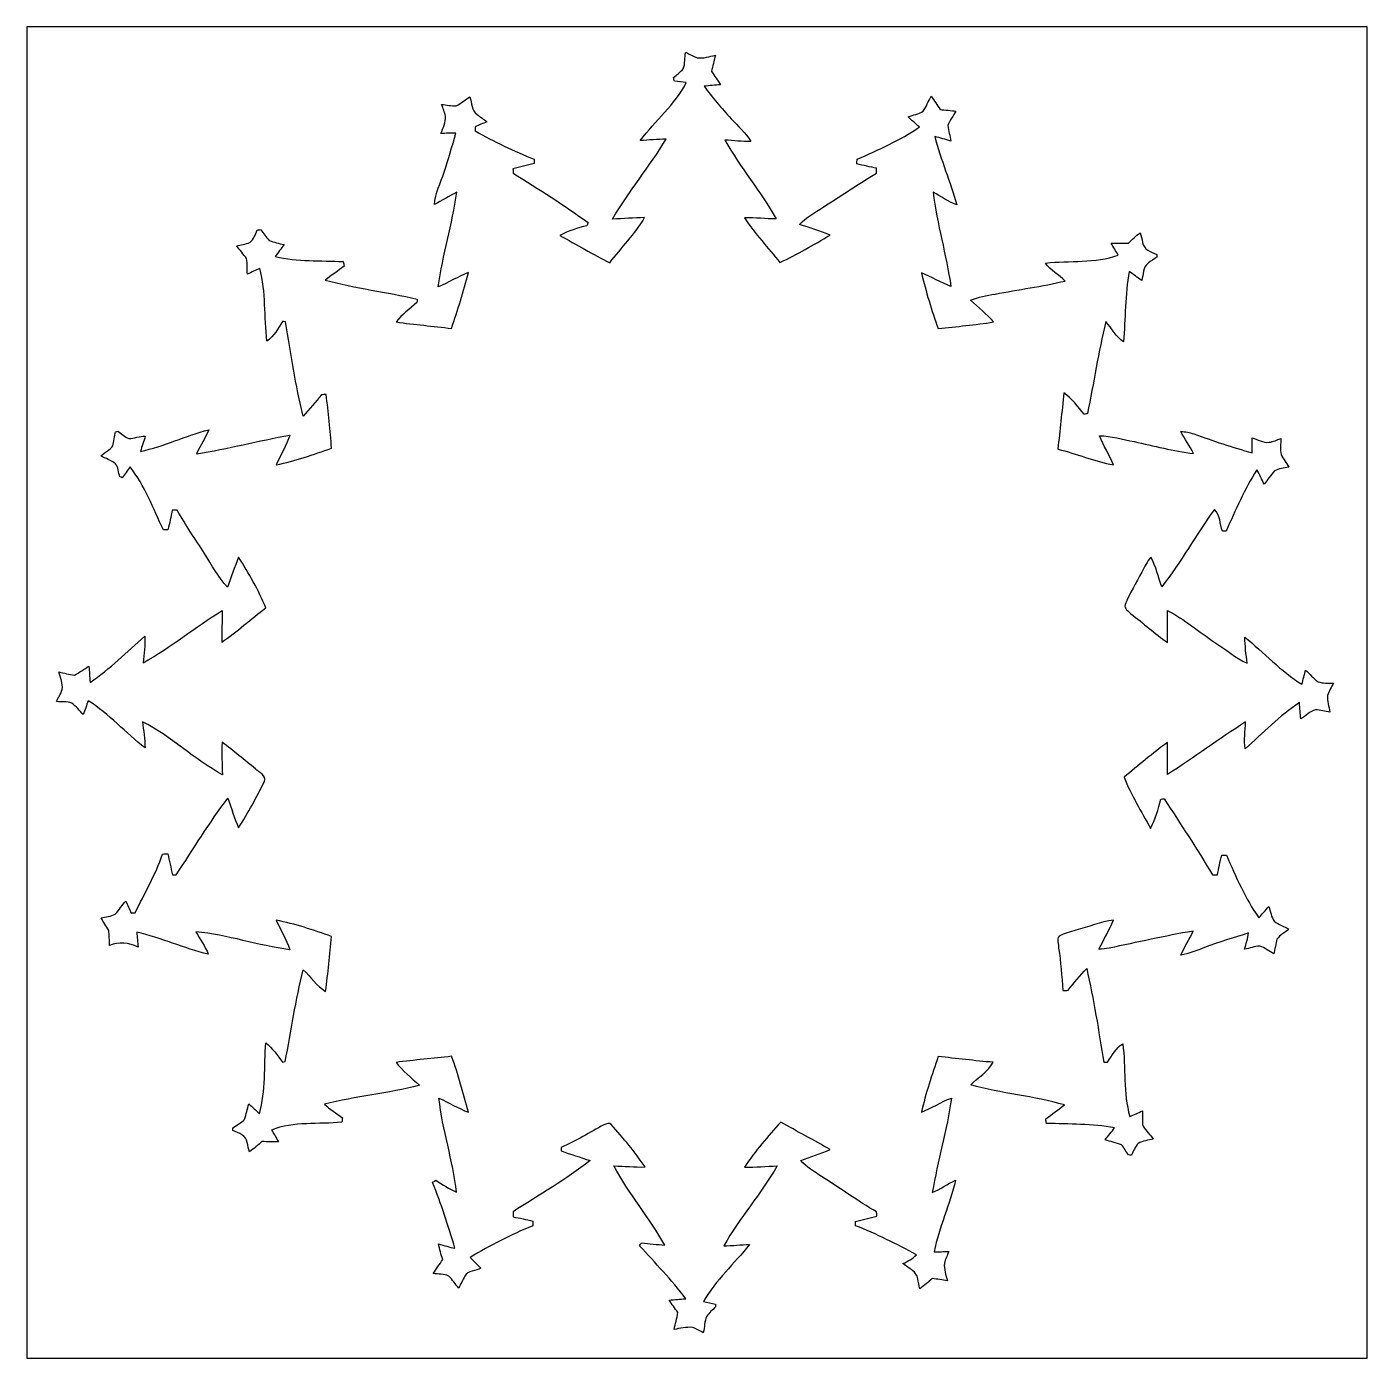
# Model space of a CAD drawing. Header units: centimetres. Extents: x -16.8 to 16.8, y -16.7 to 16.7.
import ezdxf

# ---------------------------------------------------------------- set-up
doc = ezdxf.new("R2010")
doc.units = ezdxf.units.CM
doc.header["$MEASUREMENT"] = 0
doc.layers.add('Layer 1', color=7, linetype='Continuous')

msp = doc.modelspace()

# ---------------------------------------------------------------- linework, layer by layer
at = {"layer": 'Layer 1', "color": 7}
for points, knots in [([(-16.77458, 16.66875), (-16.77458, 16.66875), (16.77458, 16.66875), (16.77458, 16.66875), (16.77458, 16.66875), (16.77458, 16.66875), (16.77458, -16.66875), (16.77458, -16.66875), (16.77458, -16.66875), (16.77458, -16.66875), (-16.77458, -16.66875), (-16.77458, -16.66875), (-16.77458, -16.66875), (-16.77458, -16.66875), (-16.77458, 16.66875), (-16.77458, 16.66875), (-16.77458, 16.66875), (-16.77458, 16.66875), (-16.77458, 16.66875), (-16.77458, 16.66875)], [0, 0, 0, 0, 0.16666667, 0.16666667, 0.16666667, 0.16666667, 0.33333333, 0.33333333, 0.33333333, 0.33333333, 0.5, 0.5, 0.5, 0.5, 0.66666667, 0.66666667, 0.66666667, 0.66666667, 1, 1, 1, 1]), ([(-0.28258, 16.03128), (-0.31538, 15.89758), (-0.28751, 15.74482), (-0.34713, 15.61782), (-0.34713, 15.61782), (-0.41275, 15.53034), (-0.50588, 15.46895), (-0.58879, 15.3991), (-0.58879, 15.3991), (-0.58279, 15.37617), (-0.57079, 15.32996), (-0.5648, 15.30703), (-0.5648, 15.30703), (-0.46602, 15.29503), (-0.36724, 15.28339), (-0.26811, 15.27246), (-0.26811, 15.27246), (-0.54892, 14.71401), (-1.05093, 14.31819), (-1.41887, 13.82289), (-1.41887, 13.82289), (-1.20368, 13.82854), (-0.98813, 13.85076), (-0.77258, 13.85535), (-0.77258, 13.85535), (-1.18851, 13.16849), (-1.70921, 12.54725), (-2.11279, 11.85369), (-2.11279, 11.85369), (-1.84538, 11.85933), (-1.57868, 11.88896), (-1.31057, 11.88967), (-1.31057, 11.88967), (-1.55469, 11.47798), (-1.89301, 11.13578), (-2.18581, 10.76007), (-2.18581, 10.76007), (-2.60526, 10.98056), (-3.02048, 11.21022), (-3.43182, 11.44552), (-3.43182, 11.44552), (-3.2198, 11.55841), (-2.98768, 11.62932), (-2.75519, 11.68647), (-2.75519, 11.68647), (-2.74779, 11.70658), (-2.73297, 11.74679), (-2.72556, 11.7669), (-2.72556, 11.7669), (-3.3334, 12.20329), (-3.96275, 12.61216), (-4.60022, 13.0048), (-4.60022, 13.0048), (-4.60163, 13.03126), (-4.6041, 13.08382), (-4.60551, 13.10993), (-4.60551, 13.10993), (-4.42948, 13.15649), (-4.25238, 13.19918), (-4.0767, 13.24751), (-4.0767, 13.24751), (-4.07635, 13.27362), (-4.07529, 13.32618), (-4.07494, 13.35229), (-4.07494, 13.35229), (-4.58682, 13.54914), (-5.07471, 13.79855), (-5.55519, 14.06137), (-5.55519, 14.06137), (-5.55519, 14.08677), (-5.55554, 14.13827), (-5.5559, 14.16403), (-5.5559, 14.16403), (-5.45677, 14.20707), (-5.35658, 14.24764), (-5.25815, 14.29244), (-5.25815, 14.29244), (-5.33788, 14.35382), (-5.42149, 14.40956), (-5.50192, 14.46989), (-5.50192, 14.46989), (-5.64727, 14.56937), (-5.63633, 14.76551), (-5.68466, 14.91827), (-5.68466, 14.91827), (-5.79931, 14.84454), (-5.90303, 14.75246), (-6.02544, 14.69284), (-6.02544, 14.69284), (-6.14856, 14.68191), (-6.27168, 14.71754), (-6.39339, 14.72494), (-6.39339, 14.72494), (-6.35776, 14.62758), (-6.31225, 14.53233), (-6.29673, 14.42896), (-6.29673, 14.42896), (-6.27768, 14.27339), (-6.35847, 14.13722), (-6.40891, 13.99681), (-6.40891, 13.99681), (-6.28615, 14.00069), (-6.16232, 14.00563), (-6.03956, 14.00316), (-6.03956, 14.00316), (-6.12704, 13.67684), (-6.22476, 13.35299), (-6.32707, 13.03126), (-6.32707, 13.03126), (-6.41315, 12.76103), (-6.55673, 12.5035), (-6.57437, 12.21634), (-6.57437, 12.21634), (-6.38669, 12.31688), (-6.20324, 12.42624), (-6.01451, 12.52537), (-6.01451, 12.52537), (-6.12175, 11.72774), (-6.36588, 10.95551), (-6.47524, 10.15824), (-6.47524, 10.15824), (-6.21736, 10.26195), (-5.98205, 10.414), (-5.72206, 10.51243), (-5.72206, 10.51243), (-5.84341, 10.04111), (-5.98734, 9.57474), (-6.14574, 9.11437), (-6.14574, 9.11437), (-6.60647, 9.17646), (-7.07037, 9.21138), (-7.53039, 9.2777), (-7.53039, 9.2777), (-7.38646, 9.46891), (-7.18961, 9.61037), (-7.01111, 9.76665), (-7.01111, 9.76665), (-7.00899, 9.78747), (-7.00511, 9.82945), (-7.00299, 9.85061), (-7.00299, 9.85061), (-7.76711, 10.02806), (-8.54922, 10.12049), (-9.30628, 10.32722), (-9.30628, 10.32722), (-9.14682, 10.44187), (-8.98878, 10.55829), (-8.83179, 10.67647), (-8.83179, 10.67647), (-8.83955, 10.71421), (-8.84767, 10.75196), (-8.85508, 10.78936), (-8.85508, 10.78936), (-9.42305, 10.81864), (-9.99984, 10.78583), (-10.55723, 10.91671), (-10.55723, 10.91671), (-10.48773, 11.01866), (-10.40871, 11.11356), (-10.33709, 11.21445), (-10.33709, 11.21445), (-10.46021, 11.24726), (-10.5858, 11.27443), (-10.70575, 11.31676), (-10.70575, 11.31676), (-10.78865, 11.39931), (-10.8525, 11.49844), (-10.92235, 11.59157), (-10.92235, 11.59157), (-10.94317, 11.58875), (-10.98479, 11.5824), (-11.00561, 11.57958), (-11.00561, 11.57958), (-11.05888, 11.47269), (-11.09239, 11.34286), (-11.1954, 11.2716), (-11.1954, 11.2716), (-11.30053, 11.22257), (-11.41765, 11.20846), (-11.52913, 11.17812), (-11.52913, 11.17812), (-11.44023, 11.07652), (-11.34886, 10.97633), (-11.27301, 10.86414), (-11.27301, 10.86414), (-11.24197, 10.7382), (-11.26808, 10.60521), (-11.25291, 10.47785), (-11.25291, 10.47785), (-11.14954, 10.52195), (-11.04865, 10.57134), (-10.94564, 10.61649), (-10.94564, 10.61649), (-10.77666, 10.0263), (-10.84333, 9.40329), (-10.76396, 8.80075), (-10.76396, 8.80075), (-10.58651, 8.9214), (-10.48844, 9.11684), (-10.37555, 9.29287), (-10.37555, 9.29287), (-10.35685, 9.28934), (-10.31981, 9.28229), (-10.30146, 9.27876), (-10.30146, 9.27876), (-10.15753, 8.49101), (-10.05276, 7.69302), (-9.85485, 6.91691), (-9.85485, 6.91691), (-9.69645, 7.09154), (-9.54687, 7.27392), (-9.39694, 7.45525), (-9.39694, 7.45525), (-9.36837, 7.45772), (-9.31157, 7.46196), (-9.28335, 7.46407), (-9.28335, 7.46407), (-9.22443, 7.01604), (-9.18422, 6.56555), (-9.14576, 6.11505), (-9.14576, 6.11505), (-9.60296, 5.96477), (-10.05523, 5.79014), (-10.52971, 5.70124), (-10.52971, 5.70124), (-10.42211, 5.95066), (-10.27959, 6.1849), (-10.19281, 6.44349), (-10.19281, 6.44349), (-10.97421, 6.30661), (-11.74256, 6.102), (-12.52608, 5.975), (-12.52608, 5.975), (-12.43718, 6.18278), (-12.30806, 6.37011), (-12.21564, 6.57613), (-12.21564, 6.57613), (-12.79772, 6.43537), (-13.33888, 6.15632), (-13.92873, 6.03814), (-13.92873, 6.03814), (-13.89345, 6.1655), (-13.84265, 6.28826), (-13.81125, 6.41703), (-13.81125, 6.41703), (-13.95166, 6.42232), (-14.08324, 6.35776), (-14.22259, 6.35706), (-14.22259, 6.35706), (-14.32454, 6.39657), (-14.40251, 6.47982), (-14.49211, 6.53979), (-14.49211, 6.53979), (-14.50763, 6.53627), (-14.53903, 6.52992), (-14.55491, 6.52674), (-14.55491, 6.52674), (-14.57078, 6.43925), (-14.60324, 6.26463), (-14.61946, 6.17749), (-14.61946, 6.17749), (-14.69602, 6.06954), (-14.82302, 6.01133), (-14.92144, 5.92596), (-14.92144, 5.92596), (-14.80185, 5.85576), (-14.66568, 5.81378), (-14.5542, 5.72982), (-14.5542, 5.72982), (-14.48118, 5.63809), (-14.48329, 5.50827), (-14.44449, 5.40209), (-14.44449, 5.40209), (-14.42967, 5.39503), (-14.40039, 5.38163), (-14.38557, 5.37492), (-14.38557, 5.37492), (-14.32101, 5.46664), (-14.2561, 5.55801), (-14.19119, 5.64903), (-14.19119, 5.64903), (-13.81936, 5.17984), (-13.61369, 4.60657), (-13.35511, 4.07317), (-13.35511, 4.07317), (-13.32759, 4.07388), (-13.27256, 4.07564), (-13.24469, 4.0767), (-13.24469, 4.0767), (-13.20059, 4.23862), (-13.16637, 4.40302), (-13.13215, 4.56706), (-13.13215, 4.56706), (-13.09123, 4.56636), (-13.05031, 4.56565), (-13.00939, 4.56459), (-13.00939, 4.56459), (-12.80266, 4.18924), (-12.55395, 3.83963), (-12.32641, 3.47733), (-12.32641, 3.47733), (-12.14261, 3.19052), (-11.98174, 2.88537), (-11.74856, 2.63454), (-11.74856, 2.63454), (-11.65895, 2.88713), (-11.57499, 3.14184), (-11.47269, 3.38984), (-11.47269, 3.38984), (-11.21939, 2.98238), (-10.97245, 2.56328), (-10.79359, 2.11702), (-10.79359, 2.11702), (-11.16894, 1.84256), (-11.50549, 1.51836), (-11.89531, 1.26365), (-11.89531, 1.26365), (-11.89355, 1.52612), (-11.88579, 1.78823), (-11.88191, 2.0507), (-11.88191, 2.0507), (-12.55783, 1.64042), (-13.17025, 1.12995), (-13.8624, 0.74648), (-13.8624, 0.74648), (-13.84229, 0.96696), (-13.80137, 1.18851), (-13.82113, 1.41041), (-13.82113, 1.41041), (-14.27727, 1.02411), (-14.68967, 0.58279), (-15.19273, 0.254), (-15.19273, 0.254), (-15.20225, 0.39017), (-15.20649, 0.52564), (-15.21954, 0.66111), (-15.21954, 0.66111), (-15.34089, 0.58561), (-15.4559, 0.49848), (-15.58396, 0.43427), (-15.58396, 0.43427), (-15.71484, 0.44697), (-15.84149, 0.48719), (-15.96954, 0.514), (-15.96954, 0.514), (-15.93144, 0.36936), (-15.86583, 0.22754), (-15.88876, 0.07303), (-15.88876, 0.07303), (-15.92121, -0.03387), (-15.98542, -0.127), (-16.03304, -0.22754), (-16.03304, -0.22754), (-15.9071, -0.24236), (-15.76811, -0.21519), (-15.64887, -0.27023), (-15.64887, -0.27023), (-15.53351, -0.34149), (-15.45731, -0.45861), (-15.36171, -0.55245), (-15.36171, -0.55245), (-15.31655, -0.43886), (-15.27986, -0.32209), (-15.23965, -0.20708), (-15.23965, -0.20708), (-14.71648, -0.54046), (-14.29985, -1.00648), (-13.81478, -1.38712), (-13.81478, -1.38712), (-13.82254, -1.16734), (-13.85217, -0.94968), (-13.87828, -0.73201), (-13.87828, -0.73201), (-13.1639, -1.09608), (-12.58253, -1.67569), (-11.87838, -2.05775), (-11.87838, -2.05775), (-11.88755, -1.78752), (-11.89955, -1.5173), (-11.88544, -1.24707), (-11.88544, -1.24707), (-11.5951, -1.4538), (-11.33052, -1.69369), (-11.04935, -1.91241), (-11.04935, -1.91241), (-10.97421, -2.00343), (-10.75866, -2.07433), (-10.82922, -2.22709), (-10.82922, -2.22709), (-11.02395, -2.62502), (-11.23668, -3.01484), (-11.47445, -3.38878), (-11.47445, -3.38878), (-11.58028, -3.14819), (-11.65472, -2.8956), (-11.74044, -2.6476), (-11.74044, -2.6476), (-12.21387, -3.25826), (-12.60546, -3.92712), (-13.03831, -4.56671), (-13.03831, -4.56671), (-13.0616, -4.56671), (-13.10816, -4.56636), (-13.13145, -4.56636), (-13.13145, -4.56636), (-13.16708, -4.38926), (-13.20765, -4.21217), (-13.24645, -4.03648), (-13.24645, -4.03648), (-13.28914, -4.03931), (-13.33183, -4.04213), (-13.37416, -4.04566), (-13.37416, -4.04566), (-13.55337, -4.55895), (-13.82395, -5.03202), (-14.06349, -5.5178), (-14.06349, -5.5178), (-14.08889, -5.51886), (-14.13933, -5.52062), (-14.16438, -5.52132), (-14.16438, -5.52132), (-14.20883, -5.42184), (-14.25187, -5.32165), (-14.29526, -5.22217), (-14.29526, -5.22217), (-14.38769, -5.3273), (-14.46354, -5.44583), (-14.5609, -5.54637), (-14.5609, -5.54637), (-14.66815, -5.60917), (-14.79868, -5.61199), (-14.91686, -5.64515), (-14.91686, -5.64515), (-14.85265, -5.74957), (-14.78068, -5.8487), (-14.72318, -5.95771), (-14.72318, -5.95771), (-14.71083, -6.08259), (-14.70484, -6.20783), (-14.70519, -6.33412), (-14.70519, -6.33412), (-14.4713, -6.23217), (-14.21518, -6.26498), (-13.99081, -6.37505), (-13.99081, -6.37505), (-14.00175, -6.24981), (-14.01304, -6.12704), (-14.02327, -6.00251), (-14.02327, -6.00251), (-13.41226, -6.13869), (-12.84005, -6.4075), (-12.23328, -6.55426), (-12.23328, -6.55426), (-12.30912, -6.35247), (-12.44388, -6.18173), (-12.54301, -5.99228), (-12.54301, -5.99228), (-11.74538, -6.06249), (-10.98444, -6.34224), (-10.19034, -6.44066), (-10.19034, -6.44066), (-10.27465, -6.18067), (-10.42705, -5.95171), (-10.53042, -5.70018), (-10.53042, -5.70018), (-10.05946, -5.79649), (-9.59873, -5.94466), (-9.14718, -6.10835), (-9.14718, -6.10835), (-9.20291, -6.5659), (-9.23219, -7.02627), (-9.29464, -7.48312), (-9.29464, -7.48312), (-9.52288, -7.35118), (-9.66258, -7.11659), (-9.85485, -6.94302), (-9.85485, -6.94302), (-10.0457, -7.70079), (-10.16388, -8.47549), (-10.30534, -9.24348), (-10.30534, -9.24348), (-10.32263, -9.24666), (-10.3572, -9.25266), (-10.37414, -9.25583), (-10.37414, -9.25583), (-10.50149, -9.08367), (-10.62955, -8.91117), (-10.79112, -8.77006), (-10.79112, -8.77006), (-10.84051, -9.36025), (-10.78724, -9.97091), (-10.9541, -10.54629), (-10.9541, -10.54629), (-11.043, -10.46445), (-11.12943, -10.37978), (-11.21833, -10.29829), (-11.21833, -10.29829), (-11.26031, -10.4267), (-11.27196, -10.56499), (-11.32946, -10.68846), (-11.32946, -10.68846), (-11.40672, -10.78089), (-11.52066, -10.83134), (-11.61591, -10.9026), (-11.61591, -10.9026), (-11.61627, -10.91953), (-11.61768, -10.9534), (-11.61838, -10.97033), (-11.61838, -10.97033), (-11.54077, -11.00314), (-11.4621, -11.03383), (-11.38908, -11.07581), (-11.38908, -11.07581), (-11.23738, -11.15413), (-11.26031, -11.36791), (-11.19858, -11.49985), (-11.19858, -11.49985), (-11.08992, -11.41906), (-10.98726, -11.33052), (-10.88284, -11.24479), (-10.88284, -11.24479), (-10.74738, -11.25008), (-10.6112, -11.25714), (-10.47574, -11.24938), (-10.47574, -11.24938), (-10.52901, -11.14848), (-10.58863, -11.05112), (-10.65001, -10.95481), (-10.65001, -10.95481), (-10.0905, -10.73397), (-9.47244, -10.81864), (-8.88612, -10.76184), (-8.88612, -10.76184), (-8.88224, -10.72339), (-8.87836, -10.68529), (-8.87483, -10.64754), (-8.87483, -10.64754), (-9.02899, -10.53853), (-9.1888, -10.43587), (-9.32639, -10.30605), (-9.32639, -10.30605), (-8.54146, -10.11237), (-7.72971, -10.04464), (-6.94937, -9.83227), (-6.94937, -9.83227), (-7.14622, -9.64459), (-7.366, -9.47914), (-7.53322, -9.26289), (-7.53322, -9.26289), (-7.07214, -9.20009), (-6.60718, -9.16552), (-6.14539, -9.10908), (-6.14539, -9.10908), (-5.96618, -9.5631), (-5.85223, -10.04041), (-5.72241, -10.51031), (-5.72241, -10.51031), (-5.97641, -10.41082), (-6.20924, -10.2676), (-6.4583, -10.15894), (-6.4583, -10.15894), (-6.3754, -10.9534), (-6.10341, -11.71857), (-6.02262, -12.51479), (-6.02262, -12.51479), (-6.19972, -12.42307), (-6.37117, -12.32076), (-6.53979, -12.21458), (-6.53979, -12.21458), (-6.55955, -12.22763), (-6.59941, -12.25374), (-6.61917, -12.26679), (-6.61917, -12.26679), (-6.40292, -12.80654), (-6.21841, -13.35864), (-6.05825, -13.91744), (-6.05825, -13.91744), (-6.19689, -13.88957), (-6.3313, -13.84547), (-6.46677, -13.80666), (-6.46677, -13.80666), (-6.44701, -13.94107), (-6.40362, -14.07054), (-6.36129, -14.19966), (-6.36129, -14.19966), (-6.44313, -14.31572), (-6.52463, -14.43179), (-6.60224, -14.55102), (-6.60224, -14.55102), (-6.47312, -14.56972), (-6.33413, -14.55244), (-6.21348, -14.61064), (-6.21348, -14.61064), (-6.12563, -14.7066), (-6.04449, -14.81137), (-5.963, -14.91368), (-5.963, -14.91368), (-5.91256, -14.81243), (-5.86811, -14.70872), (-5.8106, -14.6117), (-5.8106, -14.6117), (-5.73476, -14.46883), (-5.53579, -14.48788), (-5.40949, -14.41838), (-5.40949, -14.41838), (-5.49875, -14.3256), (-5.58976, -14.23635), (-5.67761, -14.14357), (-5.67761, -14.14357), (-5.17772, -13.83947), (-4.65067, -13.57947), (-4.11198, -13.35229), (-4.11198, -13.35229), (-4.11092, -13.32301), (-4.10845, -13.26515), (-4.10739, -13.23622), (-4.10739, -13.23622), (-4.27073, -13.19318), (-4.43618, -13.16073), (-4.60199, -13.13004), (-4.60199, -13.13004), (-4.60199, -13.0877), (-4.60199, -13.04537), (-4.60199, -13.00374), (-4.60199, -13.00374), (-3.95923, -12.57688), (-3.27801, -12.20399), (-2.67547, -11.71928), (-2.67547, -11.71928), (-2.91853, -11.64061), (-3.16089, -11.55982), (-3.40289, -11.47762), (-3.40289, -11.47762), (-3.40148, -11.45575), (-3.39937, -11.4113), (-3.39831, -11.38943), (-3.39831, -11.38943), (-3.02648, -11.23386), (-2.68676, -11.01408), (-2.33186, -10.82604), (-2.33186, -10.82604), (-2.27471, -10.80311), (-2.19004, -10.75302), (-2.14489, -10.82075), (-2.14489, -10.82075), (-1.84609, -11.15942), (-1.55293, -11.50726), (-1.29752, -11.88014), (-1.29752, -11.88014), (-1.55893, -11.88791), (-1.81963, -11.85792), (-2.08033, -11.8551), (-2.08033, -11.8551), (-1.70744, -12.54795), (-1.19063, -13.15261), (-0.80363, -13.83771), (-0.80363, -13.83771), (-0.99871, -13.82219), (-1.19309, -13.79961), (-1.38712, -13.77738), (-1.38712, -13.77738), (-1.40053, -13.79608), (-1.42734, -13.83383), (-1.44074, -13.85252), (-1.44074, -13.85252), (-1.04563, -14.28644), (-0.63253, -14.70519), (-0.28293, -15.17897), (-0.28293, -15.17897), (-0.42051, -15.19449), (-0.5588, -15.20155), (-0.69674, -15.21284), (-0.69674, -15.21284), (-0.62794, -15.31902), (-0.55386, -15.41992), (-0.48013, -15.52469), (-0.48013, -15.52469), (-0.50377, -15.66721), (-0.53904, -15.80797), (-0.57362, -15.94838), (-0.57362, -15.94838), (-0.42051, -15.92509), (-0.26846, -15.88523), (-0.11183, -15.89617), (-0.11183, -15.89617), (-0.01693, -15.92756), (0.06667, -15.98436), (0.15558, -16.02952), (0.15558, -16.02952), (0.19121, -15.8937), (0.18627, -15.74624), (0.24306, -15.61818), (0.24306, -15.61818), (0.30445, -15.52751), (0.39194, -15.45837), (0.46673, -15.3797), (0.46673, -15.3797), (0.46531, -15.36347), (0.46214, -15.33066), (0.46038, -15.31408), (0.46038, -15.31408), (0.36195, -15.2908), (0.26388, -15.26963), (0.16651, -15.24776), (0.16651, -15.24776), (0.46426, -14.70836), (0.93733, -14.30302), (1.31339, -13.82324), (1.31339, -13.82324), (1.09749, -13.82783), (0.88336, -13.85076), (0.66781, -13.8557), (0.66781, -13.8557), (1.06751, -13.15826), (1.60338, -12.54795), (2.00695, -11.85404), (2.00695, -11.85404), (1.7339, -11.85827), (1.46156, -11.8939), (1.18886, -11.88156), (1.18886, -11.88156), (1.46085, -11.48503), (1.7713, -11.11356), (2.09479, -10.75831), (2.09479, -10.75831), (2.50507, -10.99009), (2.92664, -11.20387), (3.33022, -11.44693), (3.33022, -11.44693), (3.08928, -11.54748), (2.84233, -11.63285), (2.59574, -11.71822), (2.59574, -11.71822), (2.73932, -11.88932), (2.93829, -11.99621), (3.12032, -12.12039), (3.12032, -12.12039), (3.57964, -12.41284), (4.02414, -12.72928), (4.49439, -13.0048), (4.49439, -13.0048), (4.4958, -13.03126), (4.49827, -13.08382), (4.49968, -13.10993), (4.49968, -13.10993), (4.32329, -13.15614), (4.1462, -13.19883), (3.97087, -13.24751), (3.97087, -13.24751), (3.97051, -13.27362), (3.96946, -13.32618), (3.9691, -13.35229), (3.9691, -13.35229), (4.49439, -13.55866), (5.00027, -13.80984), (5.49381, -14.08254), (5.49381, -14.08254), (5.39574, -14.17637), (5.27473, -14.23952), (5.15549, -14.30091), (5.15549, -14.30091), (5.23416, -14.35911), (5.31671, -14.41203), (5.39609, -14.47024), (5.39609, -14.47024), (5.54496, -14.57078), (5.53014, -14.77257), (5.57989, -14.92814), (5.57989, -14.92814), (5.6896, -14.85018), (5.78873, -14.75881), (5.88927, -14.66991), (5.88927, -14.66991), (6.01557, -14.69178), (6.14045, -14.71119), (6.26745, -14.73094), (6.26745, -14.73094), (6.23111, -14.5856), (6.17573, -14.44131), (6.19231, -14.28856), (6.19231, -14.28856), (6.21383, -14.1859), (6.26569, -14.09347), (6.30379, -13.99716), (6.30379, -13.99716), (6.17961, -13.99893), (6.05861, -14.00634), (5.93549, -14.00351), (5.93549, -14.00351), (6.06037, -13.39039), (6.33483, -12.821), (6.46747, -12.2114), (6.46747, -12.2114), (6.27239, -12.30983), (6.09247, -12.43894), (5.88821, -12.51867), (5.88821, -12.51867), (6.02756, -11.72633), (6.25863, -10.95128), (6.36905, -10.15365), (6.36905, -10.15365), (6.11046, -10.2549), (5.87234, -10.40059), (5.61799, -10.51172), (5.61799, -10.51172), (5.72452, -10.03688), (5.88045, -9.57298), (6.03709, -9.1126), (6.03709, -9.1126), (6.49499, -9.16658), (6.9529, -9.2202), (7.41221, -9.25936), (7.41221, -9.25936), (7.28063, -9.49607), (7.03827, -9.63965), (6.84989, -9.82557), (6.84989, -9.82557), (7.62176, -10.04358), (8.42892, -10.10461), (9.20009, -10.32722), (9.20009, -10.32722), (9.04134, -10.44152), (8.88436, -10.55793), (8.72878, -10.67647), (8.72878, -10.67647), (8.73513, -10.71457), (8.74148, -10.75267), (8.74854, -10.79112), (8.74854, -10.79112), (9.31757, -10.80064), (9.88977, -10.80558), (10.45316, -10.89766), (10.45316, -10.89766), (10.37837, -11.00173), (10.29476, -11.09909), (10.21397, -11.19893), (10.21397, -11.19893), (10.34803, -11.24656), (10.48985, -11.27019), (10.62108, -11.32734), (10.62108, -11.32734), (10.69481, -11.39825), (10.7375, -11.49491), (10.79782, -11.57852), (10.79782, -11.57852), (10.81687, -11.58064), (10.85568, -11.58557), (10.87473, -11.58804), (10.87473, -11.58804), (10.92659, -11.4868), (10.96257, -11.3732), (11.04159, -11.28889), (11.04159, -11.28889), (11.15589, -11.22116), (11.29418, -11.21622), (11.42153, -11.18376), (11.42153, -11.18376), (11.33404, -11.07793), (11.24126, -10.97527), (11.16436, -10.86238), (11.16436, -10.86238), (11.1312, -10.7382), (11.15942, -10.60238), (11.14707, -10.47821), (11.14707, -10.47821), (11.04089, -10.52336), (10.93752, -10.57346), (10.83169, -10.61896), (10.83169, -10.61896), (10.66624, -10.02453), (10.73432, -9.39871), (10.65706, -8.79299), (10.65706, -8.79299), (10.48385, -8.90376), (10.38507, -9.08826), (10.27359, -9.25407), (10.27359, -9.25407), (10.25172, -9.25583), (10.20762, -9.25865), (10.18575, -9.26006), (10.18575, -9.26006), (10.05064, -8.47513), (9.93316, -7.68562), (9.75325, -6.90951), (9.75325, -6.90951), (9.58427, -7.07954), (9.4361, -7.26828), (9.28899, -7.45702), (9.28899, -7.45702), (9.2456, -7.45843), (9.20291, -7.46019), (9.16023, -7.46196), (9.16023, -7.46196), (9.13024, -7.10671), (9.10378, -6.7504), (9.05192, -6.39763), (9.05192, -6.39763), (9.05581, -6.30484), (8.99689, -6.18737), (9.06286, -6.10235), (9.06286, -6.10235), (9.18845, -6.02015), (9.34156, -6.00004), (9.48231, -5.95383), (9.48231, -5.95383), (9.7977, -5.87234), (10.10285, -5.74393), (10.4267, -5.69842), (10.4267, -5.69842), (10.31381, -5.94572), (10.18434, -6.1849), (10.05946, -6.42655), (10.05946, -6.42655), (10.14483, -6.42267), (10.23056, -6.41738), (10.31487, -6.40045), (10.31487, -6.40045), (11.01513, -6.25687), (11.71222, -6.09388), (12.41778, -5.97535), (12.41778, -5.97535), (12.32394, -6.18031), (12.20011, -6.36976), (12.11016, -6.57684), (12.11016, -6.57684), (12.31547, -6.53979), (12.50985, -6.46112), (12.70423, -6.38739), (12.70423, -6.38739), (13.06477, -6.24487), (13.43836, -6.13904), (13.80737, -6.0198), (13.80737, -6.0198), (13.78867, -6.1595), (13.74387, -6.2932), (13.70365, -6.42761), (13.70365, -6.42761), (13.83347, -6.40962), (13.95695, -6.356), (14.08889, -6.34929), (14.08889, -6.34929), (14.21659, -6.39127), (14.32101, -6.48335), (14.43955, -6.5465), (14.43955, -6.5465), (14.45789, -6.45407), (14.49529, -6.26921), (14.51398, -6.17714), (14.51398, -6.17714), (14.59054, -6.06954), (14.71648, -6.01063), (14.81561, -5.92631), (14.81561, -5.92631), (14.69637, -5.85541), (14.55949, -5.81413), (14.44942, -5.72911), (14.44942, -5.72911), (14.37252, -5.62081), (14.35488, -5.48252), (14.31008, -5.36011), (14.31008, -5.36011), (14.22717, -5.45289), (14.14462, -5.54602), (14.06454, -5.64127), (14.06454, -5.64127), (13.71847, -5.16043), (13.49128, -4.61045), (13.25069, -4.07353), (13.25069, -4.07353), (13.22141, -4.07353), (13.16249, -4.07353), (13.13321, -4.07388), (13.13321, -4.07388), (13.09299, -4.23721), (13.05701, -4.40161), (13.0242, -4.56706), (13.0242, -4.56706), (12.98293, -4.566), (12.94201, -4.5653), (12.90179, -4.56494), (12.90179, -4.56494), (12.5162, -3.91971), (12.10486, -3.29001), (11.69247, -2.66136), (11.69247, -2.66136), (11.6713, -2.66347), (11.62967, -2.667), (11.60851, -2.66876), (11.60851, -2.66876), (11.54747, -2.921), (11.47233, -3.17394), (11.34992, -3.40395), (11.34992, -3.40395), (11.1252, -2.97744), (10.85991, -2.56857), (10.68811, -2.11631), (10.68811, -2.11631), (11.05253, -1.8288), (11.40284, -1.52329), (11.77678, -1.24813), (11.77678, -1.24813), (11.78101, -1.51589), (11.77678, -1.78329), (11.77749, -2.0514), (11.77749, -2.0514), (12.43859, -1.62913), (13.07042, -1.1624), (13.73011, -0.73766), (13.73011, -0.73766), (13.72411, -0.96167), (13.68319, -1.18816), (13.71741, -1.41217), (13.71741, -1.41217), (14.16685, -1.02164), (14.57607, -0.5782), (15.07949, -0.25435), (15.07949, -0.25435), (15.08795, -0.39017), (15.09783, -0.5274), (15.11406, -0.66322), (15.11406, -0.66322), (15.23471, -0.58596), (15.34019, -0.4759), (15.47883, -0.43215), (15.47883, -0.43215), (15.6023, -0.43109), (15.71942, -0.48366), (15.84325, -0.4886), (15.84325, -0.4886), (15.81891, -0.35066), (15.76917, -0.21555), (15.78398, -0.07267), (15.78398, -0.07267), (15.81644, 0.03634), (15.8817, 0.13194), (15.92897, 0.23495), (15.92897, 0.23495), (15.79986, 0.24589), (15.66439, 0.21872), (15.54339, 0.27058), (15.54339, 0.27058), (15.42556, 0.35031), (15.33842, 0.46602), (15.234, 0.56056), (15.234, 0.56056), (15.20119, 0.44274), (15.17086, 0.3242), (15.14016, 0.20532), (15.14016, 0.20532), (14.6117, 0.53305), (14.19084, 1.00083), (13.70894, 1.38818), (13.70894, 1.38818), (13.71635, 1.16875), (13.74457, 0.95074), (13.76856, 0.73237), (13.76856, 0.73237), (13.47646, 0.86607), (13.23446, 1.08409), (12.96388, 1.25342), (12.96388, 1.25342), (12.56594, 1.51765), (12.20011, 1.83233), (11.77678, 2.05599), (11.77678, 2.05599), (11.77784, 1.78682), (11.78278, 1.51765), (11.77749, 1.24813), (11.77749, 1.24813), (11.4614, 1.47496), (11.17071, 1.73531), (10.86132, 1.97062), (10.86132, 1.97062), (10.801, 2.03482), (10.68352, 2.09797), (10.71562, 2.20028), (10.71562, 2.20028), (10.82851, 2.48391), (10.99291, 2.74249), (11.1312, 3.01378), (11.1312, 3.01378), (11.20105, 3.1429), (11.26278, 3.27907), (11.36332, 3.38772), (11.36332, 3.38772), (11.48786, 3.15595), (11.54642, 2.89525), (11.63285, 2.6476), (11.63285, 2.6476), (12.11333, 3.26319), (12.49151, 3.9497), (12.95012, 4.58047), (12.95012, 4.58047), (13.10887, 4.45311), (13.07959, 4.21217), (13.14944, 4.04001), (13.14944, 4.04001), (13.17413, 4.04001), (13.22317, 4.03966), (13.24786, 4.03966), (13.24786, 4.03966), (13.46976, 4.56671), (13.71106, 5.08847), (14.01127, 5.57636), (14.01127, 5.57636), (14.07866, 5.45959), (14.13581, 5.33753), (14.19613, 5.21723), (14.19613, 5.21723), (14.28327, 5.32624), (14.35629, 5.44724), (14.45401, 5.54743), (14.45401, 5.54743), (14.56231, 5.60811), (14.69178, 5.6134), (14.81102, 5.6448), (14.81102, 5.6448), (14.74682, 5.74922), (14.67414, 5.84941), (14.61735, 5.95771), (14.61735, 5.95771), (14.59759, 6.09), (14.61241, 6.22512), (14.60923, 6.35811), (14.60923, 6.35811), (14.51434, 6.3246), (14.42226, 6.28121), (14.32278, 6.26463), (14.32278, 6.26463), (14.1672, 6.24875), (14.0335, 6.33307), (13.89204, 6.37893), (13.89204, 6.37893), (13.89345, 6.2544), (13.9005, 6.12881), (13.89697, 6.00392), (13.89697, 6.00392), (13.40203, 6.13551), (12.91766, 6.30414), (12.43506, 6.47453), (12.43506, 6.47453), (12.32994, 6.51228), (12.21881, 6.52956), (12.10804, 6.53662), (12.10804, 6.53662), (12.21105, 6.34929), (12.33382, 6.17326), (12.42977, 5.98135), (12.42977, 5.98135), (11.92636, 6.04767), (11.43353, 6.17149), (10.93893, 6.28086), (10.93893, 6.28086), (10.65212, 6.34048), (10.36814, 6.42408), (10.07322, 6.42937), (10.07322, 6.42937), (10.1794, 6.18102), (10.31522, 5.94713), (10.42317, 5.69983), (10.42317, 5.69983), (9.94727, 5.7845), (9.50066, 5.97994), (9.03217, 6.09353), (9.03217, 6.09353), (9.08332, 6.56237), (9.13518, 7.03121), (9.18034, 7.50076), (9.18034, 7.50076), (9.39482, 7.37023), (9.52429, 7.14657), (9.69045, 6.96524), (9.69045, 6.96524), (9.71091, 6.97018), (9.75148, 6.98041), (9.77194, 6.98535), (9.77194, 6.98535), (9.93105, 7.75123), (10.04605, 8.52629), (10.23232, 9.28617), (10.23232, 9.28617), (10.38049, 9.11613), (10.48738, 8.90446), (10.67894, 8.77746), (10.67894, 8.77746), (10.71986, 9.3666), (10.71421, 9.96068), (10.81476, 10.54453), (10.81476, 10.54453), (10.92059, 10.46903), (11.02395, 10.39036), (11.13014, 10.31522), (11.13014, 10.31522), (11.17706, 10.46233), (11.14778, 10.65601), (11.29418, 10.7502), (11.29418, 10.7502), (11.36227, 10.80558), (11.43706, 10.8518), (11.51149, 10.89872), (11.51149, 10.89872), (11.51149, 10.91671), (11.51184, 10.95269), (11.5122, 10.97068), (11.5122, 10.97068), (11.43459, 11.00384), (11.35592, 11.03418), (11.28324, 11.07581), (11.28324, 11.07581), (11.12979, 11.15554), (11.15307, 11.37391), (11.08922, 11.50655), (11.08922, 11.50655), (10.98268, 11.43212), (10.88919, 11.34216), (10.80064, 11.24761), (10.80064, 11.24761), (10.65636, 11.25185), (10.51348, 11.25784), (10.3699, 11.24867), (10.3699, 11.24867), (10.42388, 11.14743), (10.48385, 11.04935), (10.54523, 10.95234), (10.54523, 10.95234), (9.9635, 10.73926), (9.32921, 10.82322), (8.72455, 10.75196), (8.72455, 10.75196), (8.85119, 10.56464), (9.05827, 10.45986), (9.21702, 10.30358), (9.21702, 10.30358), (8.63635, 10.16776), (8.04439, 10.08839), (7.45913, 9.9762), (7.45913, 9.9762), (7.24923, 9.95045), (7.04321, 9.89859), (6.84671, 9.82204), (6.84671, 9.82204), (7.04391, 9.64706), (7.25064, 9.4809), (7.42139, 9.27841), (7.42139, 9.27841), (6.96277, 9.20291), (6.49958, 9.16552), (6.0385, 9.1119), (6.0385, 9.1119), (5.86811, 9.56733), (5.73229, 10.03759), (5.61799, 10.51031), (5.61799, 10.51031), (5.87057, 10.40977), (6.10129, 10.26125), (6.3567, 10.16706), (6.3567, 10.16706), (6.23464, 10.95798), (6.0138, 11.73127), (5.91009, 12.52537), (5.91009, 12.52537), (6.10658, 12.41989), (6.28967, 12.28549), (6.5024, 12.21317), (6.5024, 12.21317), (6.33977, 12.78749), (6.10447, 13.33959), (5.95242, 13.91779), (5.95242, 13.91779), (6.08965, 13.89027), (6.22265, 13.84653), (6.35706, 13.80702), (6.35706, 13.80702), (6.33942, 13.9379), (6.28579, 14.06207), (6.27944, 14.19437), (6.27944, 14.19437), (6.32319, 14.32701), (6.41773, 14.43567), (6.48088, 14.55949), (6.48088, 14.55949), (6.38246, 14.56902), (6.18596, 14.58736), (6.08753, 14.59653), (6.08753, 14.59653), (6.01133, 14.70695), (5.9376, 14.81808), (5.86105, 14.92779), (5.86105, 14.92779), (5.78697, 14.80714), (5.74463, 14.66815), (5.65856, 14.55561), (5.65856, 14.55561), (5.55025, 14.47941), (5.41126, 14.46318), (5.28849, 14.41767), (5.28849, 14.41767), (5.37563, 14.3256), (5.47088, 14.24199), (5.56719, 14.15979), (5.56719, 14.15979), (5.08353, 13.82642), (4.54201, 13.58688), (4.00614, 13.35229), (4.00614, 13.35229), (4.00509, 13.32336), (4.00262, 13.26515), (4.00156, 13.23622), (4.00156, 13.23622), (4.16454, 13.19318), (4.33035, 13.16073), (4.49615, 13.12968), (4.49615, 13.12968), (4.4958, 13.08876), (4.4958, 13.04749), (4.4958, 13.00621), (4.4958, 13.00621), (4.04107, 12.73528), (3.60398, 12.43683), (3.1563, 12.15496), (3.1563, 12.15496), (2.95275, 12.02055), (2.73226, 11.90272), (2.56893, 11.71751), (2.56893, 11.71751), (2.82469, 11.63602), (3.08504, 11.56441), (3.32952, 11.45187), (3.32952, 11.45187), (2.92135, 11.2074), (2.50437, 10.97456), (2.07645, 10.76678), (2.07645, 10.76678), (1.77659, 11.13402), (1.45591, 11.4875), (1.19098, 11.8812), (1.19098, 11.8812), (1.45486, 11.89461), (1.71803, 11.85792), (1.98226, 11.86004), (1.98226, 11.86004), (1.59773, 12.54442), (1.07985, 13.1445), (0.69956, 13.83171), (0.69956, 13.83171), (0.91616, 13.81936), (1.13242, 13.79255), (1.34937, 13.79996), (1.34937, 13.79996), (1.21638, 14.0148), (1.02306, 14.18061), (0.85513, 14.36687), (0.85513, 14.36687), (0.61419, 14.62476), (0.39264, 14.89992), (0.17745, 15.17967), (0.17745, 15.17967), (0.31433, 15.19661), (0.45191, 15.20543), (0.58949, 15.21495), (0.58949, 15.21495), (0.51717, 15.32749), (0.43956, 15.43614), (0.36371, 15.54586), (0.36371, 15.54586), (0.39052, 15.6845), (0.42616, 15.82102), (0.46179, 15.9579), (0.46179, 15.9579), (0.31115, 15.92827), (0.16298, 15.87077), (0.006, 15.89229), (0.006, 15.89229), (-0.09313, 15.93321), (-0.18662, 15.98471), (-0.28258, 16.03128)], [0, 0, 0, 0, 0.00289855, 0.00289855, 0.00289855, 0.00289855, 0.0057971, 0.0057971, 0.0057971, 0.0057971, 0.00869565, 0.00869565, 0.00869565, 0.00869565, 0.0115942, 0.0115942, 0.0115942, 0.0115942, 0.01449275, 0.01449275, 0.01449275, 0.01449275, 0.0173913, 0.0173913, 0.0173913, 0.0173913, 0.02028986, 0.02028986, 0.02028986, 0.02028986, 0.02318841, 0.02318841, 0.02318841, 0.02318841, 0.02608696, 0.02608696, 0.02608696, 0.02608696, 0.02898551, 0.02898551, 0.02898551, 0.02898551, 0.03188406, 0.03188406, 0.03188406, 0.03188406, 0.03478261, 0.03478261, 0.03478261, 0.03478261, 0.03768116, 0.03768116, 0.03768116, 0.03768116, 0.04057971, 0.04057971, 0.04057971, 0.04057971, 0.04347826, 0.04347826, 0.04347826, 0.04347826, 0.04637681, 0.04637681, 0.04637681, 0.04637681, 0.04927536, 0.04927536, 0.04927536, 0.04927536, 0.05217391, 0.05217391, 0.05217391, 0.05217391, 0.05507246, 0.05507246, 0.05507246, 0.05507246, 0.05797101, 0.05797101, 0.05797101, 0.05797101, 0.06086957, 0.06086957, 0.06086957, 0.06086957, 0.06376812, 0.06376812, 0.06376812, 0.06376812, 0.06666667, 0.06666667, 0.06666667, 0.06666667, 0.06956522, 0.06956522, 0.06956522, 0.06956522, 0.07246377, 0.07246377, 0.07246377, 0.07246377, 0.07536232, 0.07536232, 0.07536232, 0.07536232, 0.07826087, 0.07826087, 0.07826087, 0.07826087, 0.08115942, 0.08115942, 0.08115942, 0.08115942, 0.08405797, 0.08405797, 0.08405797, 0.08405797, 0.08695652, 0.08695652, 0.08695652, 0.08695652, 0.08985507, 0.08985507, 0.08985507, 0.08985507, 0.09275362, 0.09275362, 0.09275362, 0.09275362, 0.09565217, 0.09565217, 0.09565217, 0.09565217, 0.09855072, 0.09855072, 0.09855072, 0.09855072, 0.10144928, 0.10144928, 0.10144928, 0.10144928, 0.10434783, 0.10434783, 0.10434783, 0.10434783, 0.10724638, 0.10724638, 0.10724638, 0.10724638, 0.11014493, 0.11014493, 0.11014493, 0.11014493, 0.11304348, 0.11304348, 0.11304348, 0.11304348, 0.11594203, 0.11594203, 0.11594203, 0.11594203, 0.11884058, 0.11884058, 0.11884058, 0.11884058, 0.12173913, 0.12173913, 0.12173913, 0.12173913, 0.12463768, 0.12463768, 0.12463768, 0.12463768, 0.12753623, 0.12753623, 0.12753623, 0.12753623, 0.13043478, 0.13043478, 0.13043478, 0.13043478, 0.13333333, 0.13333333, 0.13333333, 0.13333333, 0.13623188, 0.13623188, 0.13623188, 0.13623188, 0.13913043, 0.13913043, 0.13913043, 0.13913043, 0.14202899, 0.14202899, 0.14202899, 0.14202899, 0.14492754, 0.14492754, 0.14492754, 0.14492754, 0.14782609, 0.14782609, 0.14782609, 0.14782609, 0.15072464, 0.15072464, 0.15072464, 0.15072464, 0.15362319, 0.15362319, 0.15362319, 0.15362319, 0.15652174, 0.15652174, 0.15652174, 0.15652174, 0.15942029, 0.15942029, 0.15942029, 0.15942029, 0.16231884, 0.16231884, 0.16231884, 0.16231884, 0.16521739, 0.16521739, 0.16521739, 0.16521739, 0.16811594, 0.16811594, 0.16811594, 0.16811594, 0.17101449, 0.17101449, 0.17101449, 0.17101449, 0.17391304, 0.17391304, 0.17391304, 0.17391304, 0.17681159, 0.17681159, 0.17681159, 0.17681159, 0.17971014, 0.17971014, 0.17971014, 0.17971014, 0.1826087, 0.1826087, 0.1826087, 0.1826087, 0.18550725, 0.18550725, 0.18550725, 0.18550725, 0.1884058, 0.1884058, 0.1884058, 0.1884058, 0.19130435, 0.19130435, 0.19130435, 0.19130435, 0.1942029, 0.1942029, 0.1942029, 0.1942029, 0.19710145, 0.19710145, 0.19710145, 0.19710145, 0.2, 0.2, 0.2, 0.2, 0.20289855, 0.20289855, 0.20289855, 0.20289855, 0.2057971, 0.2057971, 0.2057971, 0.2057971, 0.20869565, 0.20869565, 0.20869565, 0.20869565, 0.2115942, 0.2115942, 0.2115942, 0.2115942, 0.21449275, 0.21449275, 0.21449275, 0.21449275, 0.2173913, 0.2173913, 0.2173913, 0.2173913, 0.22028986, 0.22028986, 0.22028986, 0.22028986, 0.22318841, 0.22318841, 0.22318841, 0.22318841, 0.22608696, 0.22608696, 0.22608696, 0.22608696, 0.22898551, 0.22898551, 0.22898551, 0.22898551, 0.23188406, 0.23188406, 0.23188406, 0.23188406, 0.23478261, 0.23478261, 0.23478261, 0.23478261, 0.23768116, 0.23768116, 0.23768116, 0.23768116, 0.24057971, 0.24057971, 0.24057971, 0.24057971, 0.24347826, 0.24347826, 0.24347826, 0.24347826, 0.24637681, 0.24637681, 0.24637681, 0.24637681, 0.24927536, 0.24927536, 0.24927536, 0.24927536, 0.25217391, 0.25217391, 0.25217391, 0.25217391, 0.25507246, 0.25507246, 0.25507246, 0.25507246, 0.25797101, 0.25797101, 0.25797101, 0.25797101, 0.26086957, 0.26086957, 0.26086957, 0.26086957, 0.26376812, 0.26376812, 0.26376812, 0.26376812, 0.26666667, 0.26666667, 0.26666667, 0.26666667, 0.26956522, 0.26956522, 0.26956522, 0.26956522, 0.27246377, 0.27246377, 0.27246377, 0.27246377, 0.27536232, 0.27536232, 0.27536232, 0.27536232, 0.27826087, 0.27826087, 0.27826087, 0.27826087, 0.28115942, 0.28115942, 0.28115942, 0.28115942, 0.28405797, 0.28405797, 0.28405797, 0.28405797, 0.28695652, 0.28695652, 0.28695652, 0.28695652, 0.28985507, 0.28985507, 0.28985507, 0.28985507, 0.29275362, 0.29275362, 0.29275362, 0.29275362, 0.29565217, 0.29565217, 0.29565217, 0.29565217, 0.29855072, 0.29855072, 0.29855072, 0.29855072, 0.30144928, 0.30144928, 0.30144928, 0.30144928, 0.30434783, 0.30434783, 0.30434783, 0.30434783, 0.30724638, 0.30724638, 0.30724638, 0.30724638, 0.31014493, 0.31014493, 0.31014493, 0.31014493, 0.31304348, 0.31304348, 0.31304348, 0.31304348, 0.31594203, 0.31594203, 0.31594203, 0.31594203, 0.31884058, 0.31884058, 0.31884058, 0.31884058, 0.32173913, 0.32173913, 0.32173913, 0.32173913, 0.32463768, 0.32463768, 0.32463768, 0.32463768, 0.32753623, 0.32753623, 0.32753623, 0.32753623, 0.33043478, 0.33043478, 0.33043478, 0.33043478, 0.33333333, 0.33333333, 0.33333333, 0.33333333, 0.33623188, 0.33623188, 0.33623188, 0.33623188, 0.33913043, 0.33913043, 0.33913043, 0.33913043, 0.34202899, 0.34202899, 0.34202899, 0.34202899, 0.34492754, 0.34492754, 0.34492754, 0.34492754, 0.34782609, 0.34782609, 0.34782609, 0.34782609, 0.35072464, 0.35072464, 0.35072464, 0.35072464, 0.35362319, 0.35362319, 0.35362319, 0.35362319, 0.35652174, 0.35652174, 0.35652174, 0.35652174, 0.35942029, 0.35942029, 0.35942029, 0.35942029, 0.36231884, 0.36231884, 0.36231884, 0.36231884, 0.36521739, 0.36521739, 0.36521739, 0.36521739, 0.36811594, 0.36811594, 0.36811594, 0.36811594, 0.37101449, 0.37101449, 0.37101449, 0.37101449, 0.37391304, 0.37391304, 0.37391304, 0.37391304, 0.37681159, 0.37681159, 0.37681159, 0.37681159, 0.37971014, 0.37971014, 0.37971014, 0.37971014, 0.3826087, 0.3826087, 0.3826087, 0.3826087, 0.38550725, 0.38550725, 0.38550725, 0.38550725, 0.3884058, 0.3884058, 0.3884058, 0.3884058, 0.39130435, 0.39130435, 0.39130435, 0.39130435, 0.3942029, 0.3942029, 0.3942029, 0.3942029, 0.39710145, 0.39710145, 0.39710145, 0.39710145, 0.4, 0.4, 0.4, 0.4, 0.40289855, 0.40289855, 0.40289855, 0.40289855, 0.4057971, 0.4057971, 0.4057971, 0.4057971, 0.40869565, 0.40869565, 0.40869565, 0.40869565, 0.4115942, 0.4115942, 0.4115942, 0.4115942, 0.41449275, 0.41449275, 0.41449275, 0.41449275, 0.4173913, 0.4173913, 0.4173913, 0.4173913, 0.42028986, 0.42028986, 0.42028986, 0.42028986, 0.42318841, 0.42318841, 0.42318841, 0.42318841, 0.42608696, 0.42608696, 0.42608696, 0.42608696, 0.42898551, 0.42898551, 0.42898551, 0.42898551, 0.43188406, 0.43188406, 0.43188406, 0.43188406, 0.43478261, 0.43478261, 0.43478261, 0.43478261, 0.43768116, 0.43768116, 0.43768116, 0.43768116, 0.44057971, 0.44057971, 0.44057971, 0.44057971, 0.44347826, 0.44347826, 0.44347826, 0.44347826, 0.44637681, 0.44637681, 0.44637681, 0.44637681, 0.44927536, 0.44927536, 0.44927536, 0.44927536, 0.45217391, 0.45217391, 0.45217391, 0.45217391, 0.45507246, 0.45507246, 0.45507246, 0.45507246, 0.45797101, 0.45797101, 0.45797101, 0.45797101, 0.46086957, 0.46086957, 0.46086957, 0.46086957, 0.46376812, 0.46376812, 0.46376812, 0.46376812, 0.46666667, 0.46666667, 0.46666667, 0.46666667, 0.46956522, 0.46956522, 0.46956522, 0.46956522, 0.47246377, 0.47246377, 0.47246377, 0.47246377, 0.47536232, 0.47536232, 0.47536232, 0.47536232, 0.47826087, 0.47826087, 0.47826087, 0.47826087, 0.48115942, 0.48115942, 0.48115942, 0.48115942, 0.48405797, 0.48405797, 0.48405797, 0.48405797, 0.48695652, 0.48695652, 0.48695652, 0.48695652, 0.48985507, 0.48985507, 0.48985507, 0.48985507, 0.49275362, 0.49275362, 0.49275362, 0.49275362, 0.49565217, 0.49565217, 0.49565217, 0.49565217, 0.49855072, 0.49855072, 0.49855072, 0.49855072, 0.50144928, 0.50144928, 0.50144928, 0.50144928, 0.50434783, 0.50434783, 0.50434783, 0.50434783, 0.50724638, 0.50724638, 0.50724638, 0.50724638, 0.51014493, 0.51014493, 0.51014493, 0.51014493, 0.51304348, 0.51304348, 0.51304348, 0.51304348, 0.51594203, 0.51594203, 0.51594203, 0.51594203, 0.51884058, 0.51884058, 0.51884058, 0.51884058, 0.52173913, 0.52173913, 0.52173913, 0.52173913, 0.52463768, 0.52463768, 0.52463768, 0.52463768, 0.52753623, 0.52753623, 0.52753623, 0.52753623, 0.53043478, 0.53043478, 0.53043478, 0.53043478, 0.53333333, 0.53333333, 0.53333333, 0.53333333, 0.53623188, 0.53623188, 0.53623188, 0.53623188, 0.53913043, 0.53913043, 0.53913043, 0.53913043, 0.54202899, 0.54202899, 0.54202899, 0.54202899, 0.54492754, 0.54492754, 0.54492754, 0.54492754, 0.54782609, 0.54782609, 0.54782609, 0.54782609, 0.55072464, 0.55072464, 0.55072464, 0.55072464, 0.55362319, 0.55362319, 0.55362319, 0.55362319, 0.55652174, 0.55652174, 0.55652174, 0.55652174, 0.55942029, 0.55942029, 0.55942029, 0.55942029, 0.56231884, 0.56231884, 0.56231884, 0.56231884, 0.56521739, 0.56521739, 0.56521739, 0.56521739, 0.56811594, 0.56811594, 0.56811594, 0.56811594, 0.57101449, 0.57101449, 0.57101449, 0.57101449, 0.57391304, 0.57391304, 0.57391304, 0.57391304, 0.57681159, 0.57681159, 0.57681159, 0.57681159, 0.57971014, 0.57971014, 0.57971014, 0.57971014, 0.5826087, 0.5826087, 0.5826087, 0.5826087, 0.58550725, 0.58550725, 0.58550725, 0.58550725, 0.5884058, 0.5884058, 0.5884058, 0.5884058, 0.59130435, 0.59130435, 0.59130435, 0.59130435, 0.5942029, 0.5942029, 0.5942029, 0.5942029, 0.59710145, 0.59710145, 0.59710145, 0.59710145, 0.6, 0.6, 0.6, 0.6, 0.60289855, 0.60289855, 0.60289855, 0.60289855, 0.6057971, 0.6057971, 0.6057971, 0.6057971, 0.60869565, 0.60869565, 0.60869565, 0.60869565, 0.6115942, 0.6115942, 0.6115942, 0.6115942, 0.61449275, 0.61449275, 0.61449275, 0.61449275, 0.6173913, 0.6173913, 0.6173913, 0.6173913, 0.62028986, 0.62028986, 0.62028986, 0.62028986, 0.62318841, 0.62318841, 0.62318841, 0.62318841, 0.62608696, 0.62608696, 0.62608696, 0.62608696, 0.62898551, 0.62898551, 0.62898551, 0.62898551, 0.63188406, 0.63188406, 0.63188406, 0.63188406, 0.63478261, 0.63478261, 0.63478261, 0.63478261, 0.63768116, 0.63768116, 0.63768116, 0.63768116, 0.64057971, 0.64057971, 0.64057971, 0.64057971, 0.64347826, 0.64347826, 0.64347826, 0.64347826, 0.64637681, 0.64637681, 0.64637681, 0.64637681, 0.64927536, 0.64927536, 0.64927536, 0.64927536, 0.65217391, 0.65217391, 0.65217391, 0.65217391, 0.65507246, 0.65507246, 0.65507246, 0.65507246, 0.65797101, 0.65797101, 0.65797101, 0.65797101, 0.66086957, 0.66086957, 0.66086957, 0.66086957, 0.66376812, 0.66376812, 0.66376812, 0.66376812, 0.66666667, 0.66666667, 0.66666667, 0.66666667, 0.66956522, 0.66956522, 0.66956522, 0.66956522, 0.67246377, 0.67246377, 0.67246377, 0.67246377, 0.67536232, 0.67536232, 0.67536232, 0.67536232, 0.67826087, 0.67826087, 0.67826087, 0.67826087, 0.68115942, 0.68115942, 0.68115942, 0.68115942, 0.68405797, 0.68405797, 0.68405797, 0.68405797, 0.68695652, 0.68695652, 0.68695652, 0.68695652, 0.68985507, 0.68985507, 0.68985507, 0.68985507, 0.69275362, 0.69275362, 0.69275362, 0.69275362, 0.69565217, 0.69565217, 0.69565217, 0.69565217, 0.69855072, 0.69855072, 0.69855072, 0.69855072, 0.70144928, 0.70144928, 0.70144928, 0.70144928, 0.70434783, 0.70434783, 0.70434783, 0.70434783, 0.70724638, 0.70724638, 0.70724638, 0.70724638, 0.71014493, 0.71014493, 0.71014493, 0.71014493, 0.71304348, 0.71304348, 0.71304348, 0.71304348, 0.71594203, 0.71594203, 0.71594203, 0.71594203, 0.71884058, 0.71884058, 0.71884058, 0.71884058, 0.72173913, 0.72173913, 0.72173913, 0.72173913, 0.72463768, 0.72463768, 0.72463768, 0.72463768, 0.72753623, 0.72753623, 0.72753623, 0.72753623, 0.73043478, 0.73043478, 0.73043478, 0.73043478, 0.73333333, 0.73333333, 0.73333333, 0.73333333, 0.73623188, 0.73623188, 0.73623188, 0.73623188, 0.73913043, 0.73913043, 0.73913043, 0.73913043, 0.74202899, 0.74202899, 0.74202899, 0.74202899, 0.74492754, 0.74492754, 0.74492754, 0.74492754, 0.74782609, 0.74782609, 0.74782609, 0.74782609, 0.75072464, 0.75072464, 0.75072464, 0.75072464, 0.75362319, 0.75362319, 0.75362319, 0.75362319, 0.75652174, 0.75652174, 0.75652174, 0.75652174, 0.75942029, 0.75942029, 0.75942029, 0.75942029, 0.76231884, 0.76231884, 0.76231884, 0.76231884, 0.76521739, 0.76521739, 0.76521739, 0.76521739, 0.76811594, 0.76811594, 0.76811594, 0.76811594, 0.77101449, 0.77101449, 0.77101449, 0.77101449, 0.77391304, 0.77391304, 0.77391304, 0.77391304, 0.77681159, 0.77681159, 0.77681159, 0.77681159, 0.77971014, 0.77971014, 0.77971014, 0.77971014, 0.7826087, 0.7826087, 0.7826087, 0.7826087, 0.78550725, 0.78550725, 0.78550725, 0.78550725, 0.7884058, 0.7884058, 0.7884058, 0.7884058, 0.79130435, 0.79130435, 0.79130435, 0.79130435, 0.7942029, 0.7942029, 0.7942029, 0.7942029, 0.79710145, 0.79710145, 0.79710145, 0.79710145, 0.8, 0.8, 0.8, 0.8, 0.80289855, 0.80289855, 0.80289855, 0.80289855, 0.8057971, 0.8057971, 0.8057971, 0.8057971, 0.80869565, 0.80869565, 0.80869565, 0.80869565, 0.8115942, 0.8115942, 0.8115942, 0.8115942, 0.81449275, 0.81449275, 0.81449275, 0.81449275, 0.8173913, 0.8173913, 0.8173913, 0.8173913, 0.82028986, 0.82028986, 0.82028986, 0.82028986, 0.82318841, 0.82318841, 0.82318841, 0.82318841, 0.82608696, 0.82608696, 0.82608696, 0.82608696, 0.82898551, 0.82898551, 0.82898551, 0.82898551, 0.83188406, 0.83188406, 0.83188406, 0.83188406, 0.83478261, 0.83478261, 0.83478261, 0.83478261, 0.83768116, 0.83768116, 0.83768116, 0.83768116, 0.84057971, 0.84057971, 0.84057971, 0.84057971, 0.84347826, 0.84347826, 0.84347826, 0.84347826, 0.84637681, 0.84637681, 0.84637681, 0.84637681, 0.84927536, 0.84927536, 0.84927536, 0.84927536, 0.85217391, 0.85217391, 0.85217391, 0.85217391, 0.85507246, 0.85507246, 0.85507246, 0.85507246, 0.85797101, 0.85797101, 0.85797101, 0.85797101, 0.86086957, 0.86086957, 0.86086957, 0.86086957, 0.86376812, 0.86376812, 0.86376812, 0.86376812, 0.86666667, 0.86666667, 0.86666667, 0.86666667, 0.86956522, 0.86956522, 0.86956522, 0.86956522, 0.87246377, 0.87246377, 0.87246377, 0.87246377, 0.87536232, 0.87536232, 0.87536232, 0.87536232, 0.87826087, 0.87826087, 0.87826087, 0.87826087, 0.88115942, 0.88115942, 0.88115942, 0.88115942, 0.88405797, 0.88405797, 0.88405797, 0.88405797, 0.88695652, 0.88695652, 0.88695652, 0.88695652, 0.88985507, 0.88985507, 0.88985507, 0.88985507, 0.89275362, 0.89275362, 0.89275362, 0.89275362, 0.89565217, 0.89565217, 0.89565217, 0.89565217, 0.89855072, 0.89855072, 0.89855072, 0.89855072, 0.90144928, 0.90144928, 0.90144928, 0.90144928, 0.90434783, 0.90434783, 0.90434783, 0.90434783, 0.90724638, 0.90724638, 0.90724638, 0.90724638, 0.91014493, 0.91014493, 0.91014493, 0.91014493, 0.91304348, 0.91304348, 0.91304348, 0.91304348, 0.91594203, 0.91594203, 0.91594203, 0.91594203, 0.91884058, 0.91884058, 0.91884058, 0.91884058, 0.92173913, 0.92173913, 0.92173913, 0.92173913, 0.92463768, 0.92463768, 0.92463768, 0.92463768, 0.92753623, 0.92753623, 0.92753623, 0.92753623, 0.93043478, 0.93043478, 0.93043478, 0.93043478, 0.93333333, 0.93333333, 0.93333333, 0.93333333, 0.93623188, 0.93623188, 0.93623188, 0.93623188, 0.93913043, 0.93913043, 0.93913043, 0.93913043, 0.94202899, 0.94202899, 0.94202899, 0.94202899, 0.94492754, 0.94492754, 0.94492754, 0.94492754, 0.94782609, 0.94782609, 0.94782609, 0.94782609, 0.95072464, 0.95072464, 0.95072464, 0.95072464, 0.95362319, 0.95362319, 0.95362319, 0.95362319, 0.95652174, 0.95652174, 0.95652174, 0.95652174, 0.95942029, 0.95942029, 0.95942029, 0.95942029, 0.96231884, 0.96231884, 0.96231884, 0.96231884, 0.96521739, 0.96521739, 0.96521739, 0.96521739, 0.96811594, 0.96811594, 0.96811594, 0.96811594, 0.97101449, 0.97101449, 0.97101449, 0.97101449, 0.97391304, 0.97391304, 0.97391304, 0.97391304, 0.97681159, 0.97681159, 0.97681159, 0.97681159, 0.97971014, 0.97971014, 0.97971014, 0.97971014, 0.9826087, 0.9826087, 0.9826087, 0.9826087, 0.98550725, 0.98550725, 0.98550725, 0.98550725, 0.9884058, 0.9884058, 0.9884058, 0.9884058, 0.99130435, 0.99130435, 0.99130435, 0.99130435, 0.9942029, 0.9942029, 0.9942029, 0.9942029, 1, 1, 1, 1])]:
    msp.add_open_spline(points, degree=3, knots=knots, dxfattribs=at)

doc.saveas('drawing.dxf')
